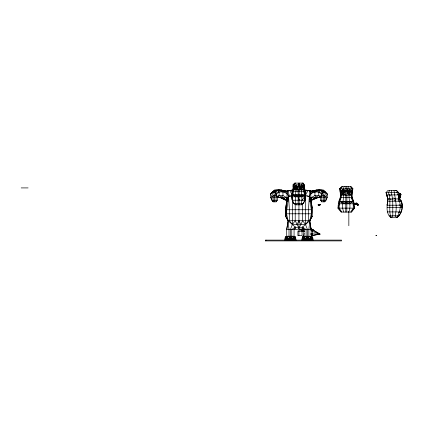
<?xml version="1.0" encoding="UTF-8"?>
<svg xmlns="http://www.w3.org/2000/svg" width="424" height="424" viewBox="0 0 424 424"><rect width="100%" height="100%" fill="white"/><g stroke="black" fill="none" stroke-linecap="round" stroke-linejoin="round"><path stroke-width="0.64" d="M304.241 188.632C305.142 193.567 306.812 198.962 303.346 203.361L301.167 204.819L301.946 200.218L301.771 196.773L301.422 196.153L301.077 196.773L300.727 196.153L300.377 196.773L300.028 196.153L299.678 196.773L299.328 196.153L298.978 196.773L298.576 196.153L298.178 196.773L298.083 204.819M299.402 196.773L299.424 194.907M298.379 183.099L298.019 191.706L298.337 195.528L298.565 194.907L298.803 195.528L299.047 194.907L299.349 183.099M301.247 188.516L301.718 188.208L301.48 188.59L301.114 188.298L301.586 188.092L301.114 188.32M301.167 204.819L303.314 203.361L304.967 200.218L303.6 187.991M299.8 187.774L299.068 186.703L299.106 184.838M305.513 195.464L305.958 190.127L311.905 191.293L310.813 191.484M296.127 188.367C296.084 188.028 295.199 188.521 296 188.542M311.131 203.366L311.174 198.427M345.899 186.592L345.756 212.079M294.812 183.099L293.074 184.838C294.203 191.123 289.263 197.685 293.896 203.361L296.026 204.819L301.21 204.819L303.346 203.361L293.896 203.361M299.153 204.819L299.042 196.773M311.863 214.645C313.039 206.811 309.732 199.105 311.174 191.293L316.219 190.111L319.648 190.111M304.453 189.915L304.363 184.838L303.086 183.099M304.024 201.008L304.967 200.218C305.55 194.982 305.322 187.874 303.139 183.099L294.765 183.099L293.18 184.838C293.848 191.097 289.311 197.711 293.922 203.361L296.026 204.819M350.632 191.738L351.03 191.961L352.042 191.16L352.72 192.369L351.273 192.83L351.83 193.137L352.042 191.16L350.367 189.772L347.15 190.604L346.821 191.155L347.203 191.765L349.36 191.452M399.424 194.325L398.671 192.565L386.11 192.565L386.556 194.913L399.737 194.913L398.671 192.565L396.562 190.381L388.018 190.381L386.11 192.565L387.923 198.951C387.218 205.19 385.358 213.118 390.912 217.698L396.965 217.698C400.118 214.957 402 210.967 402.122 206.795L402.286 207.58M402.222 207.58L402.318 206.795C402.344 211.009 400.261 215.09 396.965 217.698L395.036 215.864C397.696 207.363 395.099 198.755 393.976 190.381M341.225 194.012C341.781 198.835 338.495 203.223 339.216 208.131L341.813 212.079L338.023 208.131C338.045 203.356 339.264 198.247 342.099 194.362M349.196 189.952L348.666 186.592M400.341 197.192L400.113 195.787L400.208 197.383L400.41 196.614L400.304 197.287L400.314 196.98M400.495 197.383L400.712 196.561L400.336 195.968M311.004 200.25L312.08 207.643L312.08 216.6L309.796 220.713L302.656 227.026L302.55 229.066L298.936 230.179L295.327 229.066L294.198 229.331M303.605 188.304L303.791 186.73L302.286 185.627L299.402 186.29L299.106 186.724L299.45 187.212L300.828 186.936L302.529 187.191L303.605 188.304L304.4 187.689L303.791 186.73L302.884 187.366M314.083 190.901L311.539 191.293L309.727 190.625L308.449 209.737L308.449 220.713L305.513 224.55L292.364 224.55L288.082 220.713L285.792 216.6C284.743 208.099 287.965 199.736 286.704 191.293L281.658 190.111L278.229 190.111M293.217 201.008L292.269 200.218C292.067 195.846 294.145 191.68 293.673 187.344M341.082 192.856L340.864 191.129L339.682 188.781L341.776 186.592L351.109 186.592L352.874 188.781L352 195.167L340.557 195.167L339.682 188.781L342.412 186.592L340.62 188.781L340.864 191.129L340.154 199.142M287.059 191.484L285.972 191.293L291.919 190.127L292.353 194.907L288.638 196.513L287.022 197.876C287.854 203.456 280.826 196.932 278.706 197.303L279.967 197.409M396.965 217.698C399.848 211.995 402.063 204.787 398.205 198.951L398.534 194.913L396.562 190.381L395.332 190.636M286.163 206.382L286.704 200.07L287.255 199.052M348.873 193.275L348.936 192.538L349.641 192.088L350.054 191.998L350.452 192.655L350.314 193.498L349.646 193.598L348.873 193.275L348.936 192.538L348.798 192.777M402.609 206.016L402.609 205.227L387.154 205.227L387.928 198.951L386.11 192.565L387.928 198.951L399.18 198.951L401.486 201.204L402.535 206.016L402.307 205.227L402.233 206.016L402.159 205.227M401.093 201.204L399.17 198.951L401.48 201.204L402.53 206.016L402.175 205.227M304.167 236.412L304.734 239.947L304.92 238.044L303.812 236.163L302.8 236.412L301.687 240.117L305.28 240.117L304.92 238.044L306.043 238.044L307.49 239.947L308.942 238.044L308.163 236.412L304.167 236.412L303.494 239.947L302.047 238.044M346.8 212.079L346.986 186.592M300.929 188.41L300.992 187.827L301.989 187.397L302.227 188.59L301.199 188.595L300.992 187.827L299.741 188.007L299.874 188.95L301.565 189.57L303.017 189.38L303.314 187.758M325.187 200.727L324.715 201.845L324.715 195.485L325.902 192.3L322.812 192.3L321.466 193.985L320.533 197.075L320.533 200.255L321.805 201.845L324.715 201.845L325.987 200.255L327.249 197.361L327.249 193.985L323.56 190.238L316.219 190.111L310.856 193.487L309.234 196.513L311.343 209.737L311.364 213.791L309.796 220.713L308.868 229.596L308.868 236.163L308.163 236.412L307.49 239.947L306.796 236.412L306.112 236.163L306.112 229.596L302.656 227.026L298.936 228.17L295.215 227.026L292.364 224.55L289.422 220.713L289.422 209.737L288.145 190.625L293.138 190.127M351.687 191.129L351.936 188.781L350.473 186.592L352.874 188.781L351.687 191.129L352.583 191.129M295.825 238.044L294.383 239.947L293.71 236.412L292.952 238.044L293.116 239.947L296.185 240.117L295.072 236.412L286.704 236.163L286.704 229.596L288.145 220.915L285.792 216.6L288.638 196.513L289.534 194.77M296.01 186.083L296.143 184.838M343.429 194.166C344.156 200.08 340.88 206.361 343.859 212.079M286.449 204.442L286.211 206.366L286.391 205.089M286.603 203.16L286.857 201.098M343.403 191.261L345.025 192.766L344.876 193.948L344.15 194.51L341.373 194.494L341.044 192.454M351.475 192.856L351.422 197.42L354.528 208.131L351.459 212.079L341.097 212.079L338.023 208.131L339.407 203.796M295.745 196.773L295.989 194.907M286.64 203.17L286.81 201.893M349.217 193.439C350.5 192.862 349.302 193.058 349.079 193.159M285.993 214.009L285.792 207.643L286.873 200.25M296.079 186.814L297.516 188.007L297.383 188.95L296.742 189.39L293.816 189.38L293.986 187.758M400.68 196.948L400.696 196.614L400.601 197.271M305.089 196.153L305.269 194.907L303.854 191.706M350.367 189.772L349.758 191.468M272.685 200.727L273.162 201.845L273.162 195.485L271.975 192.3L275.059 192.3L276.411 193.985L277.344 197.075L277.344 200.255L276.072 201.845L273.162 201.845L271.885 200.255L270.623 197.361L270.623 193.985L274.312 190.238L277.651 190.238L279.114 192.008L279.114 195.538L286.704 200.07L286.513 213.791L288.082 220.713L309.796 220.713L311.168 229.596L311.168 236.163L310.665 236.412L309.912 238.044L309.552 240.117L313.145 240.117L312.806 238.044L312.027 236.412L303.812 236.163L304.262 233.179M291.733 238.044L292.952 238.044L294.383 239.947L295.072 236.412L285.845 236.412L285.066 238.044L284.732 240.117L285.278 239.947L286.046 237.286L285.845 236.412L294.065 236.163L294.065 229.596L295.215 227.026L291.765 229.596L291.765 236.163L291.076 236.412L290.387 239.947L288.935 238.044L289.714 236.412L290.387 239.947L291.834 238.044L291.076 236.412M289.454 238.044L288.935 238.044L288.601 240.117L289.147 239.947L289.915 237.286L290.853 237.286L291.627 239.947L292.194 240.117L291.744 238.134M293.143 239.947L292.952 238.044L292.592 240.117L293.143 239.947L293.71 236.412M302.254 239.947L303.022 237.286L302.8 236.412L312.027 236.412L311.359 239.947L309.912 238.044M306.796 236.412L305.683 240.117L306.25 239.947L307.018 237.286L307.962 237.286L308.73 239.947L309.276 240.117L308.942 238.044L308.418 238.044M310.119 239.947L310.887 237.286L310.665 236.412L308.868 236.163M291.648 196.773L291.966 194.907L305.269 194.907M400.389 197.006L400.415 196.566M400.579 197.287L400.664 196.672L400.627 197.192M296.09 189.915L295.343 195.528L294.94 194.907L294.754 195.528L294.33 194.907L294.166 195.528L293.726 194.907M400.007 195.204L400.288 195.554L400.987 194.605L400.404 195.4L398.502 195.756L398.502 196.72L399.339 196.349M343.684 193.275L343.329 192.289L342.263 192.183L342.237 193.498L343.387 193.503L343.615 192.538L345.025 192.766M353.388 202.619L353.637 201.442L352.264 197.42L350.457 194.362M320.533 200.255L325.987 200.255L325.987 197.075L327.249 193.985L323.56 190.238L320.221 190.238L318.763 192.008L318.763 195.538L311.174 200.07L310.055 201.649L310.856 197.876L314.926 195.506L318.763 195.538L320.926 196.996M400.669 197.038L400.669 196.323L400.065 196.551M296.312 188.41L296 187.631L295.056 187.546L295.03 188.59L296.047 188.595L296.249 187.827L297.516 188.007M304.241 229.464L302.55 229.066L303.812 229.596L311.168 229.596L309.727 220.915L310.002 219.727M349.122 194.166C348.396 200.08 351.671 206.361 348.698 212.079M285.792 216.6L286.513 213.791L311.364 213.791L312.08 216.6L309.796 220.713M311.121 229.114L312.79 230.11L312.44 231.44L312.79 235.431L319.977 234.101L310.808 228.6M340.297 189.952L339.969 191.129L340.864 191.129M344.23 192.348L345.783 191.129L345.401 190.604L343.387 189.888L342.184 189.772L340.313 191.59L340.414 192.47L341.283 192.83L341.521 191.961L342.799 191.468L345.353 191.765L345.783 191.129L346.774 191.129L347.383 191.468L347.203 191.765L349.191 190.821L351.475 191.616L351.984 192.501M391.781 190.381L391.161 192.565C393.589 200.102 392.497 208.12 392.841 215.864L390.912 217.698C388.246 209.477 391.585 200.722 388.426 192.565L389.746 190.381M294.198 188.055L293.795 187.599L294.161 188.139L293.445 187.774L294.261 187.848L293.334 187.074L296.016 186.459L297.802 187.212L297.643 186.973L298.136 186.724L297.844 186.29L294.987 185.627L293.509 186.73L293.445 187.774L294.198 188.055L294.76 187.191L296.44 186.936L297.802 187.212L298.157 186.703L299.084 186.703L300.468 187.673M400.033 197.738L399.572 198.522L399.175 198.278L399.095 196.238M319.171 190.111L323.56 190.238L317.693 190.111L321.89 190.238L324.355 192.3L323.258 195.485L323.258 201.845M304.941 193.842L305.524 194.907L309.234 196.513L310.856 197.876L312.08 207.643L311.343 209.737L286.534 209.737L286.052 207.643M295.215 203.933L295.215 220.713L292.364 224.55L290.382 229.596L290.382 236.163M283.158 190.8L286.338 191.293L288.145 190.625L287.022 193.487L288.638 196.513L288.087 197.531M341.68 192.332L341.924 191.738M309.727 220.915L311.126 217.586M343.355 189.952L343.297 188.781L344.219 186.592M342.968 201.442L342.634 202.227L342.301 201.442L341.967 202.227L341.633 201.442L341.299 202.227L340.965 201.442M351.591 201.442L351.257 202.227L350.924 201.442L350.59 202.227L350.251 201.442L349.917 202.227L349.583 201.442M294.548 187.662L294.76 187.191M293.371 238.463L293.911 237.286L294.85 237.286L295.618 239.947M343.297 188.781L345.783 191.129L342.354 190.906L341.076 191.616L340.567 192.501L341.225 192.931L340.414 192.47L340.647 191.971L340.313 191.59L341.596 190.88M351.459 212.079L351.994 210.951M320.533 197.075L321.805 195.485L324.715 195.485L325.987 197.075L320.533 197.075L322.812 192.3L320.221 190.238L310.856 193.487L309.727 190.625L311.905 191.293M297.076 224.55L298.936 220.713L300.796 224.55L298.936 228.17L295.215 220.713M300.796 224.55L302.656 220.713L302.656 203.292M300.245 229.172L300.886 230.142L302.762 230.142L303.308 229.013M349.111 201.442L348.724 202.227L348.343 201.442L347.956 202.227L347.569 201.442L347.187 202.227L346.8 201.442L346.541 202.227L346.276 201.442L346.016 202.227L345.518 201.437M345.756 201.442L345.369 202.227L344.982 201.442L344.595 202.227L344.214 201.442L343.827 202.227L343.44 201.442M400.987 194.605L399.869 193.556L399.339 194.95L400.404 195.4L399.874 196.291L398.502 196.036M399.339 195.188L398.39 196.259M400.447 194.939L401.051 194.934L400.108 193.673L399.869 194.144L399.869 193.556L400.765 194.69M293.445 187.774L293.647 187.376M291.32 191.288L291.919 190.127L290.838 190.567M350.966 191.463L351.512 192.454L351.178 194.494L349.561 194.733L347.68 193.948L347.844 192.167L349.54 191.07L350.494 191.335M341.135 197.42L338.919 201.442L353.637 201.442L354.3 203.796L354.528 208.131L350.743 212.079L353.34 208.131L353.144 203.796M398.205 198.951L399.334 196.948M355.164 203.345L354.893 203.812L354.506 203.589L354.538 204.426L356.308 204.209L357.188 204.564L357.745 205.412L358.36 205.046L357.888 203.992L356.732 202.99L354.506 203.589L355.026 203.981L356.616 203.806L357.496 204.315L357.745 205.412L358.185 204.649M357.305 204.999L357.888 203.992L357.188 204.564M299.741 188.007L301.199 186.814M308.174 190.45L305.524 194.907L305.513 224.55L307.49 229.596L307.49 236.163M348.178 191.537L349.169 189.888L349.191 190.821L348.74 191.42M293.949 187.382L293.334 187.074L293.509 186.73L293.986 187.09L293.546 187.795L294.161 188.139M265.466 240.901L265.466 240.117L341.564 240.117L341.564 240.901L265.466 240.901L265.986 240.117M300.256 186.019L299.906 186.534L299.402 186.29L300.06 186.724L302.116 186.528L303.261 187.09L303.727 187.795L304.4 187.689M303.038 187.848L303.351 187.387M312.806 238.044L311.359 239.947L310.887 237.286L311.826 237.286L312.594 239.947M303.489 194.907L303.049 195.528L302.863 194.907L302.439 195.528L302.238 194.907L301.835 195.528L301.257 189.915L300.526 188.844M320.459 197.303L316.219 197.303L314.926 195.506L314.926 191.908L316.219 190.111L321.89 190.238L325.902 192.3M355.604 204.177L355.9 203.075L356.489 203.414L356.732 202.99L356.308 204.209M295.268 183.099L293.901 184.838L293.631 186.703L292.92 186.703M300.828 186.936L301.21 185.717L301.973 186.094L302.286 185.627L301.74 186.979M326.236 198.623L327.249 197.361M301.946 200.218L304.734 196.773L304.416 194.907L301.771 196.773M277.651 197.303L279.114 195.538L282.951 195.506L287.022 197.876L287.822 201.649L286.704 200.07L286.921 200.6L280.179 197.303L286.338 200.07L281.658 197.303L277.413 197.303M294.664 183.968L295.427 183.099M399.228 195.252L399.578 194.855M277.344 200.255L271.885 200.255L271.885 197.075L270.623 193.985L274.312 190.238L278.706 190.111M287.965 238.044L288.325 240.117L287.758 239.947L286.99 237.286L286.046 237.286L286.518 239.947L287.212 236.412L287.965 238.044L286.518 239.947L285.066 238.044M343.334 193.439C341.887 192.252 343.832 194.346 343.265 192.856C343.414 192.819 343.043 193.662 343.27 193M352.72 192.369L351.83 193.137L351.549 191.982L351.199 192.565L351.03 191.961M274.614 201.845L274.614 195.485L273.517 192.3L275.982 190.238L281.658 190.111L286.338 191.293L282.029 190.466M304.416 194.907L302.126 196.773L301.978 194.907M293.837 189.915L294.866 189.12M276.411 193.985L279.114 192.008L282.951 191.908L287.022 193.487L281.658 190.111L277.651 190.238L273.517 192.3M345.401 190.604L344.654 191.15L345.353 191.765L345.173 191.468L345.735 191.155M296.8 187.673L298.157 186.703M299.137 189.915L300.494 188.961M301.178 194.907L300.764 195.528L300.468 194.907L300.075 195.528L299.757 194.907L299.381 195.528L299.047 194.907M276.952 196.996L279.114 195.538M270.623 193.985L271.583 193.402M301.003 229.029L298.936 230.179L298.936 225.065M399.291 196.614L399.874 196.291L398.502 196.72L398.502 195.756L399.339 195.766L399.339 194.95L399.339 195.766M340.414 192.47L341.357 192.565M271.975 192.3L275.982 190.238M354.628 204.495L355.036 204.299M357.358 205.19L358.36 205.046L358.052 204.872M288.145 190.625L285.972 191.293M398.348 212.44L399.503 211.915M390.912 217.698L392.089 217.173M303.107 188.055L303.727 187.795M316.219 190.111L311.539 191.293L315.848 190.466M311.068 234.769L312.79 235.431L319.977 234.101L312.79 230.11L310.988 229.538M317.905 197.409L319.171 197.303L311.905 200.07L310.956 200.6L311.174 201.532M279.114 192.008L275.059 192.3L276.072 195.485L276.072 201.845M299.106 186.724L300.06 186.724L299.45 187.212L299.609 186.973L299.068 186.703M346.821 191.155L347.903 191.15L347.15 190.604L347.712 190.917M293.074 184.838L304.363 184.838M304.66 186.703L303.621 186.703L303.489 184.838L302.455 183.099L301.199 184.838L301.215 186.083M21.2 187.912L28.095 187.912M339.682 188.781L352.874 188.781M293.122 189.915L304.522 189.915M304.13 190.127L305.958 190.127L307.034 190.567M292.624 191.706L304.914 191.706M288.638 196.513L291.118 196.513M306.753 196.513L309.234 196.513M291.569 196.773L305.667 196.773M277.344 197.075L271.885 197.075L273.162 195.485L276.072 195.485L277.344 197.075L275.059 192.3L277.651 190.238L282.951 191.908L282.951 195.506L281.658 197.303L287.022 197.876M340.292 197.42L352.264 197.42L352.355 198.57M292.269 200.218L304.967 200.218L304.75 196.773M401.486 201.204L387.562 201.204L387.154 205.227L387.928 198.951L386.598 194.913M319.977 204.617L320.274 204.617L319.569 204.75M387.192 207.58L402.344 207.58L402.35 206.795M338.023 208.131L354.528 208.131M387.192 211.915L401.443 211.915M389.084 215.864L398.963 215.864M312.79 230.11L313.58 230.11L311.274 228.902M311.142 233.878L319.977 234.101L317.56 233.041M285.511 238.463L286.046 238.463M289.38 238.463L289.915 238.463M290.853 238.463L291.378 238.463M294.85 238.463L295.374 238.463M302.503 238.463L303.022 238.463M303.966 238.463L304.92 238.044L304.761 239.947M306.499 238.463L307.018 238.463M307.962 238.463L308.497 238.463M311.826 238.463L312.366 238.463M285.278 239.947L287.758 239.947M289.147 239.947L291.627 239.947M306.25 239.947L308.73 239.947M298.136 186.724L297.16 186.724L297.844 186.29L297.346 186.534L297.001 186.019M296.742 189.39L293.816 189.38L297.383 188.95L296.249 188.924M347.532 192.766L348.915 192.788M297.871 194.902L297.765 195.528L297.383 194.907L297.081 195.528L296.694 194.982M314.926 191.908L322.812 192.3L321.805 195.485L321.805 201.845M341.521 191.961L340.313 191.59L341.002 191.982M295.941 188.192L295.825 188.442L296.016 188.224M397.272 194.621L398.534 194.913M398.194 200.907L399.45 201.204M396.376 192.231L397.579 192.565M302.397 229.013L302.762 230.142L304.501 230.688M311.142 234.626L313.58 235.431M310.893 234.626L313.182 235.431L311.349 234.769M319.977 234.101L312.44 231.44L310.76 230.428M390.006 198.951L391.161 199.402M394.05 200.531L395.783 201.204M399.042 204.755L400.245 205.227L402.09 207.58M295.973 194.907L296.397 195.528L296.678 194.907M311.121 234.769L312.79 235.431M310.76 233.269L312.44 234.101M310.352 197.626L310.856 197.876L316.219 197.303L311.539 200.07L317.693 197.303L311.905 200.07L311.02 199.964M304.252 231.817L300.886 230.142L304.151 231.817M320.221 190.238L324.355 192.3M310.32 228.451L313.58 230.11M301.029 229.294L303.987 231.372M301.268 229.013L301.824 230.142L304.443 231.679M326.289 193.402L327.249 193.985M399.461 198.278L399.853 198.522L400.314 197.738L400.108 195.353M293.986 187.09L294.41 187.366M389.031 194.913L390.546 195.925M393.583 197.944L395.099 198.951M293.922 203.361L296.069 204.819L295.289 200.218L295.396 196.773L295.74 196.153L296.09 196.773L296.44 196.153L296.784 196.773L297.134 196.153L297.478 196.773L297.828 196.153L299.143 200.218L298.109 196.773M302.762 230.142L304.252 231.165M296.821 188.961L298.21 189.915M292.83 194.907L295.396 196.773L293.09 194.907M318.763 192.008L321.466 193.985L321.466 195.109M302.699 189.279L303.568 189.915M344.24 193.964L345.809 195.167M348.327 192.348L346.774 191.129L347.982 193.434M341.076 191.616L340.509 191.16L340.658 191.404M346.774 188.781L348.745 190.736M295.539 186.979L294.987 185.627L295.3 186.094L296.053 185.717L296.44 186.936M399.18 198.951L401.115 201.204L402.084 205.227L401.878 206.016L401.676 205.227L401.47 206.016L401.263 205.227L401.056 206.016L400.855 205.227M318.763 195.538L320.221 197.303M340.811 192.252L341.283 192.83M270.623 197.361L271.636 198.623M342.799 191.468L342.184 189.772L342.539 190.36M343.816 191.42L343.366 190.821L343.387 189.888L344.378 191.537M302.656 220.713L305.513 224.55M281.658 190.111L282.951 191.908M302.619 183.099L303.16 183.968M289.703 190.45L292.353 194.907M351.422 197.42L353.637 201.442M302.656 227.026L303.812 229.596L303.812 236.163M286.518 217.03L288.145 220.915L287.875 219.727M356.913 204.405L357.082 204.834M311.82 215.922L312.08 216.6M311.036 201.241L311.269 203.16M311.428 204.442L311.661 206.366M352.264 197.42L351.819 192.856M295.215 227.026L295.327 229.066L294.065 229.596L286.704 229.596L288.082 220.713L289.004 229.596L289.004 236.163M301.771 229.013L301.824 230.142M298.464 195.528L298.469 196.773M292.353 200.064L292.364 224.55M400.288 194.049L400.288 194.701M400.288 195.252L400.288 195.554M400.108 193.673L400.108 194.589M348.841 211.571L348.841 225.743M310.055 201.379L310.055 201.649M298.936 204.58L298.936 223.824M298.936 231.334L298.936 235.67M292.555 200.536L292.555 201.851M286.704 198.973L286.704 201.532M400.632 197.07L400.648 196.731L400.632 197.07M301.183 188.288L301.496 188.357L301.199 188.256M303.059 228.987L302.72 229.771L302.386 228.987L303.059 228.987M318.53 205.036L318.35 205.402L318.196 205.099L318.53 205.036M318.731 204.617L318.159 205.015L318 204.697L318.731 204.617M319.378 204.877L319.118 205.402L318.901 204.967L319.378 204.877M319.505 204.617L318.774 204.697L319.505 204.617M320.226 204.718L319.892 205.402L319.611 204.829L320.226 204.718M343.09 203.011L342.698 203.796L339.974 201.442L338.257 203.796L354.3 203.796L352.583 201.442L349.853 203.796L349.466 203.011L349.074 203.796L348.682 203.011L348.29 203.796L347.897 203.011L347.51 203.796L347.118 203.011L346.726 203.796L346.276 203.011L345.825 203.796L345.438 203.011L345.046 203.796L344.654 203.011L344.262 203.796L343.875 203.011L343.482 203.796L343.09 203.011M354.665 204.209L355.026 203.981L354.279 203.986L354.665 204.209M304.501 238.463L303.494 239.947L303.022 237.286L303.966 237.286L304.501 238.463M376.735 235.458L375.95 235.458L376.735 235.458M280.179 190.111L274.312 190.238L280.179 190.111M301.989 231.334L297.892 231.334L297.892 235.67L302.084 235.67L301.989 231.334"/></g></svg>
